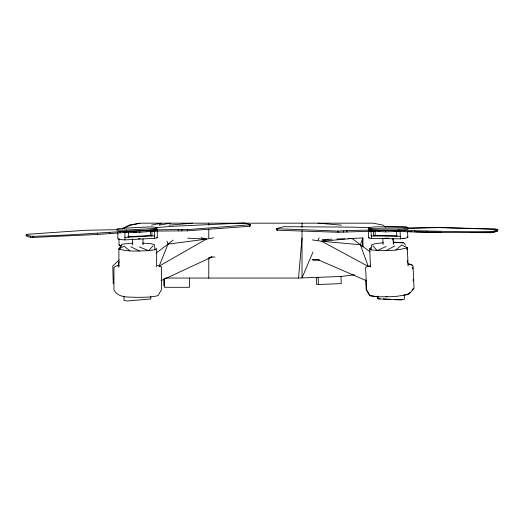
<?xml version="1.0" encoding="UTF-8"?>
<svg xmlns="http://www.w3.org/2000/svg" width="524" height="524" viewBox="0 0 524 524"><rect width="100%" height="100%" fill="white"/><g stroke="black" fill="none" stroke-linecap="round" stroke-linejoin="round"><path stroke-width="0.79" d="M362.123 246.883L362.857 237.909L348.047 238.643M165.204 278.048L298.523 278.048L302.021 237.909M408.124 266.028L407.305 247.675C395.686 251.199 383.064 251.042 371.051 249.876L371.667 244.872L374.915 243.771L383.306 242.736M120.69 247.171L121.129 245.14L122.59 244.112L133.017 243.097M118.005 266.12L119.125 261.935M370.606 266.14L368.261 266.402L360.348 244.721L362.857 237.909L363.053 246.693M173.162 240.084L168.001 244.112L159.145 266.14L206.391 239.108L213.582 237.811M313.011 251.985L302.021 277.917L302.021 230.54M318.029 240.136L319.214 237.909M118.889 267.371L118.889 249.005L121.129 245.14M409.886 292.418L408.831 293.623L406.807 294.508M411.995 290.008L413.58 288.207M153.047 245.795L148.737 250.655C138.834 250.898 128.465 252.024 118.889 249.005L119.989 248.232M119.138 259.911L112.791 265.976L113.243 283.694M370.507 267.122L369.689 248.776L370.848 247.662M395.902 249.987L401.653 245.009L407.305 247.675M156.342 252.968L168.001 244.112L206.391 239.108L201.144 237.641M139.364 246.961L148.737 250.655L155.006 249.745L156.663 248.586L156.663 266.952M118.889 249.005L124.136 246.116L129.847 250.865M122.59 228.615L129.028 225.143L139.947 223.172M386.188 250.577L394.821 245.946M122.57 228.857L130.384 225.15L140.936 223.172L208.356 223.172M160.966 280.72L211.945 256.97L214.991 257.094M386.24 246.47L377.09 250.538L372.865 245.848M126.336 232.414L97.582 234.457L32.992 237.444L30.444 237.346L26.2 236.003L26.2 234.817L27.818 234.241L86.401 230.233L116.918 229.695M26.2 234.817L30.444 236.16L32.992 236.258C84.547 235.315 135.86 228.877 187.435 229.63L250.485 224.744L250.485 225.929L249.444 226.303L187.435 230.815L150.309 231.136M369.459 265.95L365.595 267.266L366.597 289.779L370.101 295.778L377.522 296.82L390.557 296.728L397.297 296.243L407.266 294.698L409.296 293.82L414.039 288.397L413.036 265.884L411.32 264.489L408.275 264.162M375.079 231.091L338.085 232.263L277.288 230.219L276.338 229.885L276.286 228.7L338.032 231.077C388.867 228.248 439.728 232.636 490.608 231.529L493.176 231.32L497.748 229.807L497.8 230.986L493.228 232.505L490.661 232.708L426.903 232.302L394.212 231.346M493.529 232.06L497.341 230.796M276.286 228.7L283.772 226.669L354.827 227.161L369.066 227.737M208.054 258.234L211.945 256.97L210.34 257.114M312.35 239.913L321.644 241.263L327.985 239.344L332 239.199M396.766 235.787L375.243 235.499L373.697 235.951L373.481 231.071M151.495 225.15L161.182 223.172L158.969 225.15L170.7 223.172M404.03 295.064L405.419 294.789M402.039 299.505L394.376 299.466M119.203 265.504L116.04 265.956L113.95 267.423L113.95 289.962C118.653 298.588 129.055 296.735 137.196 297.35C144.172 297.193 151.338 297.468 158.117 295.569L161.595 289.431L161.595 266.893L157.298 265.498M156.846 237.293A7.716 0.93 0 0 1 154.383 238.328L124.915 239.894L124.915 231.3L139.639 231.149L154.383 229.741A7.467 0.897 0 0 0 156.44 228.641M123.599 232.42A10.578 1.271 0 0 0 124.915 232.486L139.639 232.328L154.383 230.92A7.716 0.93 0 0 0 157.266 230.265L157.266 237.673M298.523 278.048L340.96 276.476L354.512 274.818M155.261 227.691L171.427 226.375L243.424 223.001L245.121 223.073L250.485 224.744M368.261 266.402L321.644 241.263L352.062 238.505L370.108 251.88M169.114 225.15L192.531 223.172M311.99 259.76L318.723 259.413M491.486 232.414L470.585 232.394M126.507 230.036L154.383 228.556A7.467 0.897 0 0 0 156.44 227.462A7.467 0.897 0 0 0 147.991 226.977L120.939 228.346A7.605 0.91 0 0 0 117.533 229.486A7.605 0.91 0 0 0 126.507 230.036L126.507 231.222A7.605 0.91 0 0 1 117.035 230.239M133.319 232.04L136.554 231.87M127.823 236.75L150.48 235.545L151.927 235.944L151.927 231.051M124.915 237.372L154.383 235.813M336.814 239.036L344.838 238.754M368.379 229.257A7.467 0.891 -2.5 0 0 371.012 229.853L385.382 230.678L400.048 230.239L400.428 238.826L371.392 238.433A7.716 0.924 -2.5 0 1 369.191 237.496M369.125 230.822A7.716 0.924 -2.5 0 0 371.064 231.038L385.435 231.863L400.1 231.425M322.253 239.455L327.985 239.344M407.973 228.11L438.313 227.423L495.815 229.099L497.748 229.807M407.633 228.3L438.771 227.613L496.274 229.289M393.085 242.134L403.238 242.743M393.544 242.33L403.696 242.933L404.901 243.909L405.425 245.239M441.162 232.204L416.063 231.877M384.544 226.715L403.945 226.925A7.605 0.91 -2.5 0 1 407.665 227.482M370.959 228.674L398.423 229.034A7.605 0.91 -2.5 0 0 407.521 228.123A7.605 0.91 -2.5 0 0 404.404 227.121L377.732 226.833A7.467 0.891 -2.5 0 0 369.178 227.652A7.467 0.891 -2.5 0 0 370.959 228.674L371.392 238.433M371.28 235.918L400.316 236.311M142.489 243.077L151.495 243.791L154.508 244.767L155.006 249.745M316.961 259.956L312.887 259.858L318.585 260.074M380.018 298.804L377.627 298.693L377.535 296.538M383.208 298.949L390.387 299.283M187.736 238.145L206.391 239.108M407.43 231.464L412.119 231.713M318.022 223.172L341.438 225.15M377.064 296.63L369.643 295.588L366.138 289.589L365.706 279.94M321.644 241.263L360.348 244.721M407.816 263.965L410.862 264.299L412.578 265.688M319.444 260.002L317.105 259.328L366.656 280.831M130.817 246.784L139.528 251.068M119.013 238.472L119.013 244.865L121.195 245.939M119.013 244.865L121.083 245.966M385.585 227.108L383.005 225.15L373.311 223.172L208.768 223.172L208.768 225.15M393.085 243.935L393.459 244.236L393.223 238.944M369.689 248.776L371.051 249.876M166.966 241.132L168.001 244.112M493.176 231.32L493.228 232.505M490.608 231.529L490.661 232.708M426.85 231.123L426.903 232.302M414.87 230.848L414.923 232.034M412.65 267.299L412.722 268.904M413.187 279.358L413.259 280.969M407.554 231.274L407.823 237.189M406.886 248.284L406.958 249.876M407.417 260.251L407.521 262.642M404.705 230.305L404.757 231.49M404.233 294.992L404.423 299.309L401.214 299.957L378.086 298.883L377.961 296.008M398.423 229.034L398.476 230.219A7.605 0.91 -2.5 0 0 408.176 228.857M396.603 231.379L396.819 236.258M392.764 238.754L392.836 240.267M385.382 230.678L385.435 231.863M382.834 238.492L383.103 244.544M378.773 230.553L378.826 231.739M375.06 231.431L375.243 235.499M368.306 229.82L368.68 237.889M346.855 230.848L346.908 232.027M343.593 230.96L343.646 232.145M338.032 231.077L338.085 232.263M277.235 229.034L277.288 230.219M340.96 276.476L341.229 283.628L316.706 284.539L316.444 277.386M318.114 277.32L318.382 284.48M302.021 223.172L302.021 227.462M249.444 225.117L249.444 226.303M208.768 229.001L208.768 237.909M208.768 257.978L208.768 278.048M189.459 278.048L189.459 287.296L164.392 287.296L164.392 278.82M187.435 229.63L187.435 230.815M181.841 229.741L181.841 230.927M178.566 229.754L178.566 230.94M163.816 278.82L163.816 285.803M157.128 229.591L157.128 230.776M154.383 228.556L154.383 238.328M150.755 296.106L150.755 298.988L127.09 300.999L124.005 300.475L124.005 296.158M150.48 231.477L150.48 235.545M146.36 230.757L146.36 231.942M143.019 238.839L143.019 244.898M139.639 231.149L139.639 232.328M132.618 238.957L132.618 245.016M128.465 232.302L128.465 237.189M120.186 231.556L120.186 232.741M117.848 232.63L117.848 238.551A10.578 1.271 0 0 0 124.915 239.894M109.765 232.512L109.765 233.697M97.582 233.272L97.582 234.457M32.992 236.258L32.992 237.444M30.444 236.16L30.444 237.346M404.043 238.171A10.578 1.264 -2.5 0 1 402.543 238.374M140.262 238.695A5.22 0.629 0 0 1 138.297 238.767M387.59 296.355A15.812 1.886 -2.5 0 1 385.998 296.387M388.703 238.171A5.22 0.622 -2.5 0 1 384.839 238.217M407.214 236.887A10.578 1.264 -2.5 0 1 400.428 238.826"/></g></svg>
